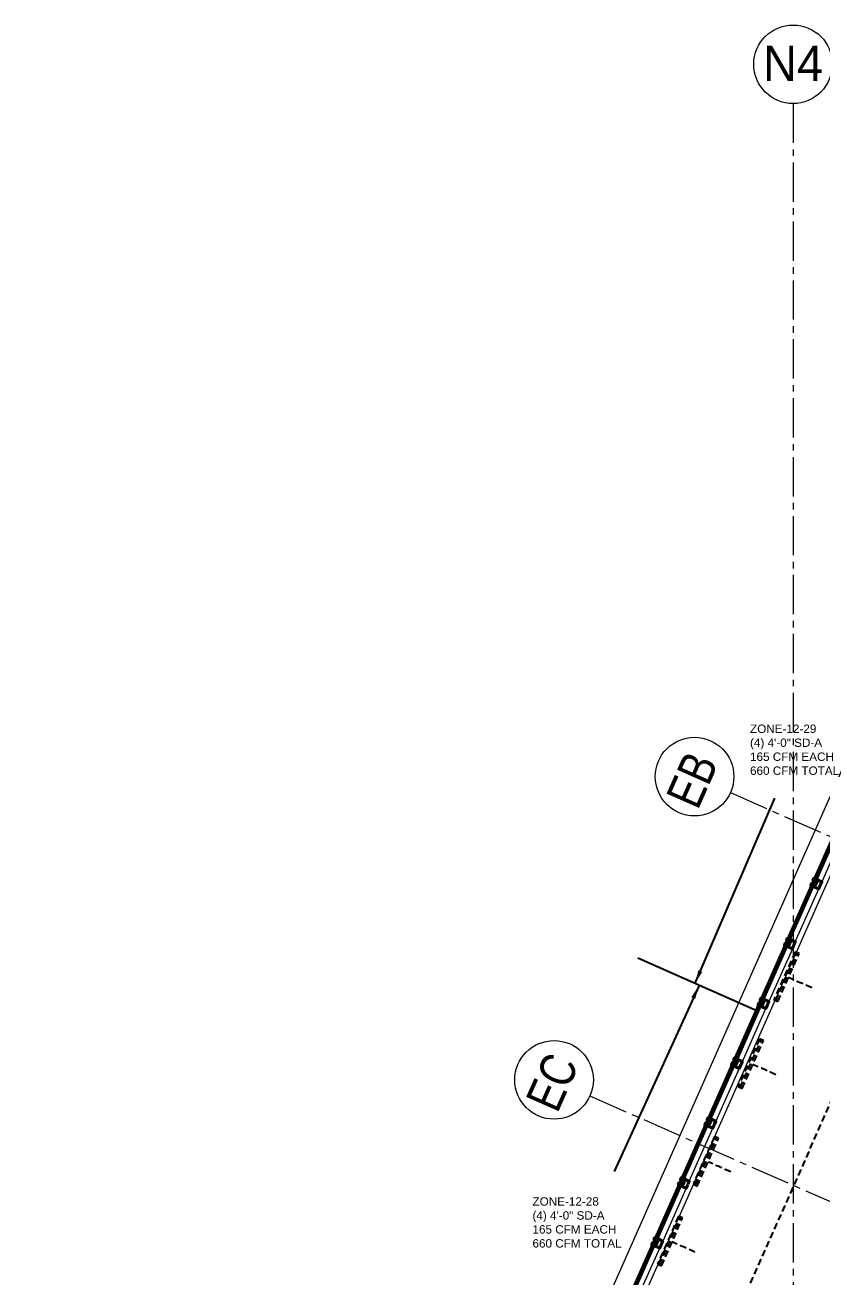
# Model space of a CAD drawing. Header units: inches. Extents: x -26012 to 27, y -11337 to 2082.
# Drawn here: x -25005 to -24274, y 592 to 1740 of the extents above; entities that cross this region are included whole.
import ezdxf

# ---------------------------------------------------------------- set-up
doc = ezdxf.new("R2010")
doc.units = ezdxf.units.IN
doc.header["$LTSCALE"] = 48
doc.header["$MEASUREMENT"] = 0
for name, pattern in [('A_Column Grid$0$CENTER2', [1.125, 0.75, -0.125, 0.125, -0.125]), ('HIDDEN2', [0.1875, 0.125, -0.0625]), ('NB - 13th_Penthouse_plan$0$HIDDEN2', [0.1875, 0.125, -0.0625])]:
    doc.linetypes.add(name, pattern=pattern)
for name, color, linetype in [('A106$0$A-FLOR-AWNG', 8, 'Continuous'), ('A106$0$A-FLOR-SLAB', 8, 'Continuous'), ('A106$0$A-GLAZ', 8, 'Continuous'), ('A106$0$C-PROP', 8, 'Continuous'), ('A605$0$A-FLOR-SLAB', 8, 'Continuous'), ('A_Column Grid$0$A-GRID-1D1-15', 8, 'A_Column Grid$0$CENTER2'), ('A_Column Grid$0$A-GRID-GRD1-15', 8, 'A_Column Grid$0$CENTER2'), ('M-HVAC-anno', 6, 'Continuous'), ('M-HVAC-FUTR', 4, 'HIDDEN2'), ('NB - 13th_Penthouse_plan$0$STDROPS', 1, 'NB - 13th_Penthouse_plan$0$HIDDEN2'), ('XREF', 8, 'Continuous')]:
    doc.layers.add(name, color=color, linetype=linetype)
doc.styles.add('A_Column Grid$0$Style-Arial', font='arial.ttf')
doc.styles.add('M08', font='arial.ttf', dxfattribs={"height": 7.68})
doc.styles.get("Standard").update_dxf_attribs({"font": 'simplex.shx'})
doc.dimstyles.new('STANDARD$7', dxfattribs={"dimtxt": 0.18, "dimasz": 0.125, "dimexe": 0.18, "dimexo": 0.06, "dimgap": 0.09, "dimtad": 0, "dimtih": 1, "dimtoh": 1, "dimdec": 4, "dimzin": 0, "dimdsep": 46, "dimtxsty": 'Standard', "dimcen": 0.09, "dimadec": 0, "dimazin": 0, "dimtfac": 1, "dimtdec": 4, "dimtofl": 0, "dimtmove": 0, "dimatfit": 3, "dimfxl": 1, "dimtolj": 1, "dimtzin": 0, "dimarcsym": 0})

# ---------------------------------------------------------------- blocks, each defined once
blk = doc.blocks.new('A106$0$CW10_3')
at = {"layer": 'A106$0$A-GLAZ', "linetype": 'Continuous', "lineweight": 40}
for p, q in [((41.1, 110), (19, 60.2)), ((42.2, 109.5), (20.1, 59.7)), ((42.2, 109.5), (41.1, 110)), ((20.1, 59.7), (19, 60.2)), ((-5.3, 5.3), (16.8, 55.2)), ((-4.1, 4.8), (17.9, 54.7)), ((17.9, 54.7), (16.8, 55.2)), ((-4.1, 4.8), (-5.3, 5.3))]:
    blk.add_line(p, q, dxfattribs=at)
at = {"layer": 'A106$0$A-GLAZ', "linetype": 'Continuous', "lineweight": 0}
for p, q in [((41.3, 109.9), (19.2, 60.1)), ((41.8, 109.7), (19.7, 59.9)), ((47.2, 106.5), (25.7, 58.1)), ((-5.1, 5.2), (17, 55.1)), ((-4.6, 5), (17.5, 54.9)), ((1.4, 3.2), (22.9, 51.7))]:
    blk.add_line(p, q, dxfattribs=at)
at = {"layer": 'A106$0$A-GLAZ', "linetype": 'Continuous', "lineweight": 40, "flags": 128}
for points in [[(44.9, 111.3), (44.3, 110), (40.7, 111.6), (39.9, 109.8), (40.5, 109.5), (40.9, 110.4), (42.5, 109.7), (42.1, 108.8), (47.2, 106.5), (48.6, 109.7)], [(20.6, 56.5), (21.2, 57.9), (17.6, 59.5), (18.4, 61.3), (19.1, 61), (18.7, 60.1), (20.3, 59.4), (20.7, 60.3), (25.7, 58.1), (24.3, 54.9)], [(20.6, 56.5), (20, 55.1), (16.4, 56.7), (15.6, 54.9), (16.2, 54.6), (16.7, 55.5), (18.3, 54.8), (17.8, 53.9), (22.9, 51.7), (24.3, 54.9)], [(-3.7, 1.6), (-3.1, 3), (-6.7, 4.6), (-5.9, 6.4), (-5.2, 6.1), (-5.6, 5.2), (-4, 4.5), (-3.6, 5.4), (1.4, 3.2), (0, 0)]]:
    blk.add_lwpolyline(points, dxfattribs=at)
blk = doc.blocks.new('A106')
at = {"layer": 'A106$0$A-FLOR-AWNG', "lineweight": 0}
blk.add_line((-24033.7, 1560.1), (-24684.6, 90.2), dxfattribs=at)
at = {"layer": 'A106$0$A-FLOR-SLAB', "lineweight": 0}
blk.add_line((-24582.7, 246.9), (-24082, 1377.5), dxfattribs=at)
at = {"layer": 'A106$0$A-GLAZ', "lineweight": 0}
blk.add_line((-24599.5, 240.4), (-24088.5, 1394.3), dxfattribs=at)
at = {"layer": 'A106$0$C-PROP', "lineweight": 40, "flags": 128}
for points in [[(-25004.5, -676.9), (-24022, 1542.1), (-21061, 1542.1), (-21061, -676.9)], [(-24808.1, -233.3), (-24022, 1542.1), (-21061, 1542.1), (-21061, -229.3)]]:
    blk.add_lwpolyline(points, dxfattribs=at)
at = {"layer": 'A106$0$A-GLAZ', "lineweight": 40}
for p in [(-24300.3, 896.4), (-24348.8, 786.7), (-24397.4, 677), (-24446, 567.2)]:
    blk.add_blockref('A106$0$CW10_3', p, dxfattribs=at)
blk = doc.blocks.new('A605')
at = {"layer": 'A605$0$A-FLOR-SLAB', "lineweight": 0}
blk.add_line((-24582.7, 246.9), (-24082, 1377.5), dxfattribs=at)
blk = doc.blocks.new('SD-A')
at = {"layer": 'M-HVAC-FUTR'}
for p, q in [((2473.3, 316.6), (2425.3, 316.6)), ((2425.3, 316.6), (2425.3, 312.6)), ((2473.3, 314.6), (2425.3, 314.6)), ((2425.3, 312.6), (2473.3, 312.6)), ((2473.3, 312.6), (2473.3, 316.6))]:
    blk.add_line(p, q, dxfattribs=at)
blk = doc.blocks.new('NB - 13th_Penthouse_plan')
at = {"layer": 'NB - 13th_Penthouse_plan$0$STDROPS'}
blk.add_line((-24232, 830.8), (-24479.8, 271.2), dxfattribs=at)
blk = doc.blocks.new('A_Column Grid')
at = {"layer": 'A_Column Grid$0$A-GRID-1D1-15', "linetype": 'Continuous', "lineweight": 13}
for centre in [(-24301, 1703.7), (-24391.2, 1050.9), (-24519.9, 773)]:
    blk.add_circle(centre, 36, dxfattribs=at)
at = {"layer": 'A_Column Grid$0$A-GRID-GRD1-15', "lineweight": 0}
for p, q in [((-24301, 1667.7), (-24301, -2700.9)), ((-24358.3, 1036.2), (-24110.6, 927.2)), ((-24487, 758.3), (-24234.5, 647.2))]:
    blk.add_line(p, q, dxfattribs=at)
at = {"layer": 'A_Column Grid$0$A-GRID-1D1-15', "linetype": 'Continuous', "lineweight": 13, "style": 'A_Column Grid$0$Style-Arial', "width": 0.95}
blk.add_text('N4', height=32.5, dxfattribs=at).set_placement((-24328.5, 1688.3))
at = {"layer": 'A_Column Grid$0$A-GRID-1D1-15', "linetype": 'Continuous', "lineweight": 13, "style": 'A_Column Grid$0$Style-Arial', "width": 0.789231}
for s, p in [('EB', (-24388.3, 1019.5)), ('EC', (-24516.9, 741.6))]:
    blk.add_text(s, height=32.5, rotation=66.1261, dxfattribs=at).set_placement(p)

msp = doc.modelspace()

# ---------------------------------------------------------------- linework, layer by layer
at = {"layer": 'M-HVAC-anno'}
msp.add_line((-24443.1, 884.8, 0), (-24333.4, 836.2, 0), dxfattribs=at)
at = {"layer": 'M-HVAC-FUTR'}
for points in [[(-24283.8, 857.3, 0), (-24305.2, 866.8, 0)], [(-24316.6, 777.7, 0), (-24337.9, 787.1, 0)], [(-24358.1, 688.7, 0), (-24378.4, 697.7)], [(-24390.8, 615.2), (-24411.9, 624.5, 0)]]:
    msp.add_spline(points, degree=3, dxfattribs=at)

# ---------------------------------------------------------------- block references
at = {"layer": 'M-HVAC-FUTR', "rotation": 246.1173955160587}
for p in [(-23603, 3234.5, 0), (-23635.7, 3154.9, 0), (-23676.8, 3065.4, 0), (-23709.7, 2992.3, 0)]:
    msp.add_blockref('SD-A', p, dxfattribs=at)
at = {"layer": 'XREF'}
for name in ['A_Column Grid', 'A106', 'NB - 13th_Penthouse_plan', 'A605']:
    msp.add_blockref(name, (0, 0), dxfattribs=at)

# ---------------------------------------------------------------- texts
at = {"layer": 'M-HVAC-anno', "char_height": 7.68, "width": 88.287, "attachment_point": 1, "style": 'M08'}
for s, insert in [('ZONE-12-29\\P(4) 4\'-0" SD-A\\P165 CFM EACH\\P660 CFM TOTAL', (-24340.4, 1098.6)), ('ZONE-12-28\\P(4) 4\'-0" SD-A\\P165 CFM EACH\\P660 CFM TOTAL', (-24539.7, 665.4))]:
    msp.add_mtext(s, dxfattribs=dict(at, insert=insert))

# ---------------------------------------------------------------- leaders
at = {"layer": 'M-HVAC-anno'}
for points in [[(-24390.7, 861.6, 0), (-24317.6, 1031.1, 0)], [(-24387.4, 858.9, 0), (-24464.8, 689.1, 0)]]:
    msp.add_leader(points, dimstyle='STANDARD$7', override={"dimscale": 96, "dimgap": 0.09, "dimtad": 0}, dxfattribs=at)

doc.saveas('drawing.dxf')
